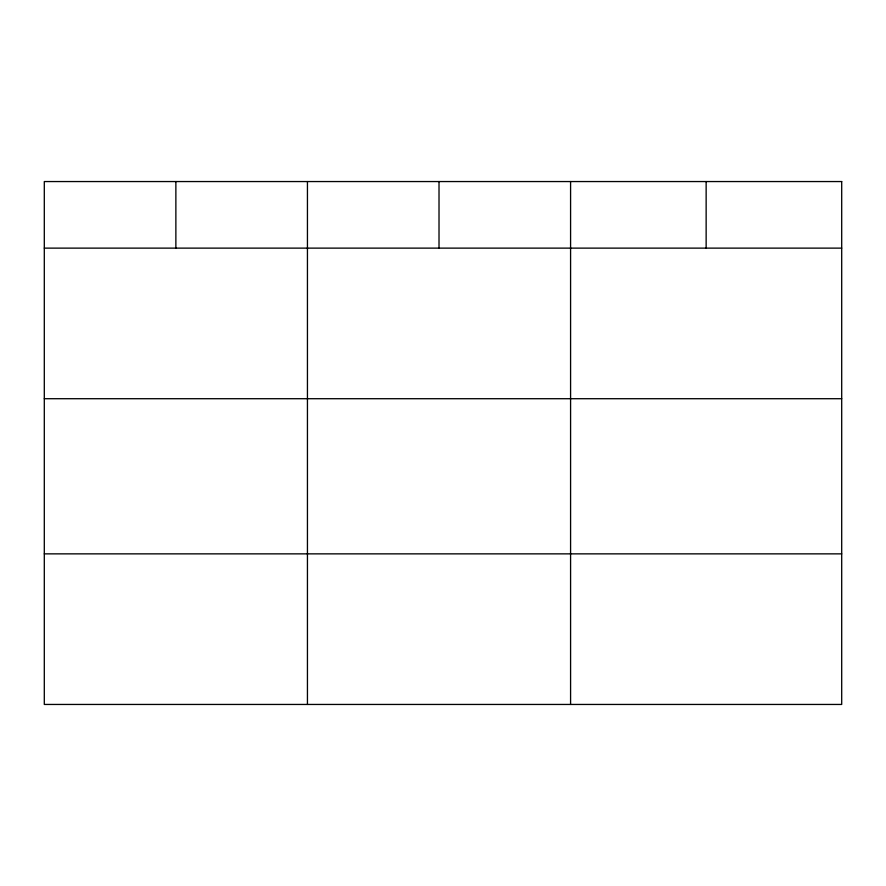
<?xml version="1.0" encoding="UTF-8"?>
<svg xmlns="http://www.w3.org/2000/svg" width="886" height="886" viewBox="0 0 886 886"><rect width="100%" height="100%" fill="white"/><g stroke="black" fill="none" stroke-linecap="round" stroke-linejoin="round"><path stroke-width="1.33" d="M44.3 248.124L841.7 248.124M44.3 398.711L841.7 398.711M44.3 553.861L841.7 553.861M706.142 181.552L706.142 248.124M570.584 181.552L570.584 704.448M439.013 181.552L439.013 248.124M307.442 181.552L307.442 704.448M175.871 181.552L175.871 248.124M841.7 181.552L44.3 181.552L44.3 704.448L841.7 704.448L841.7 181.552"/></g></svg>
